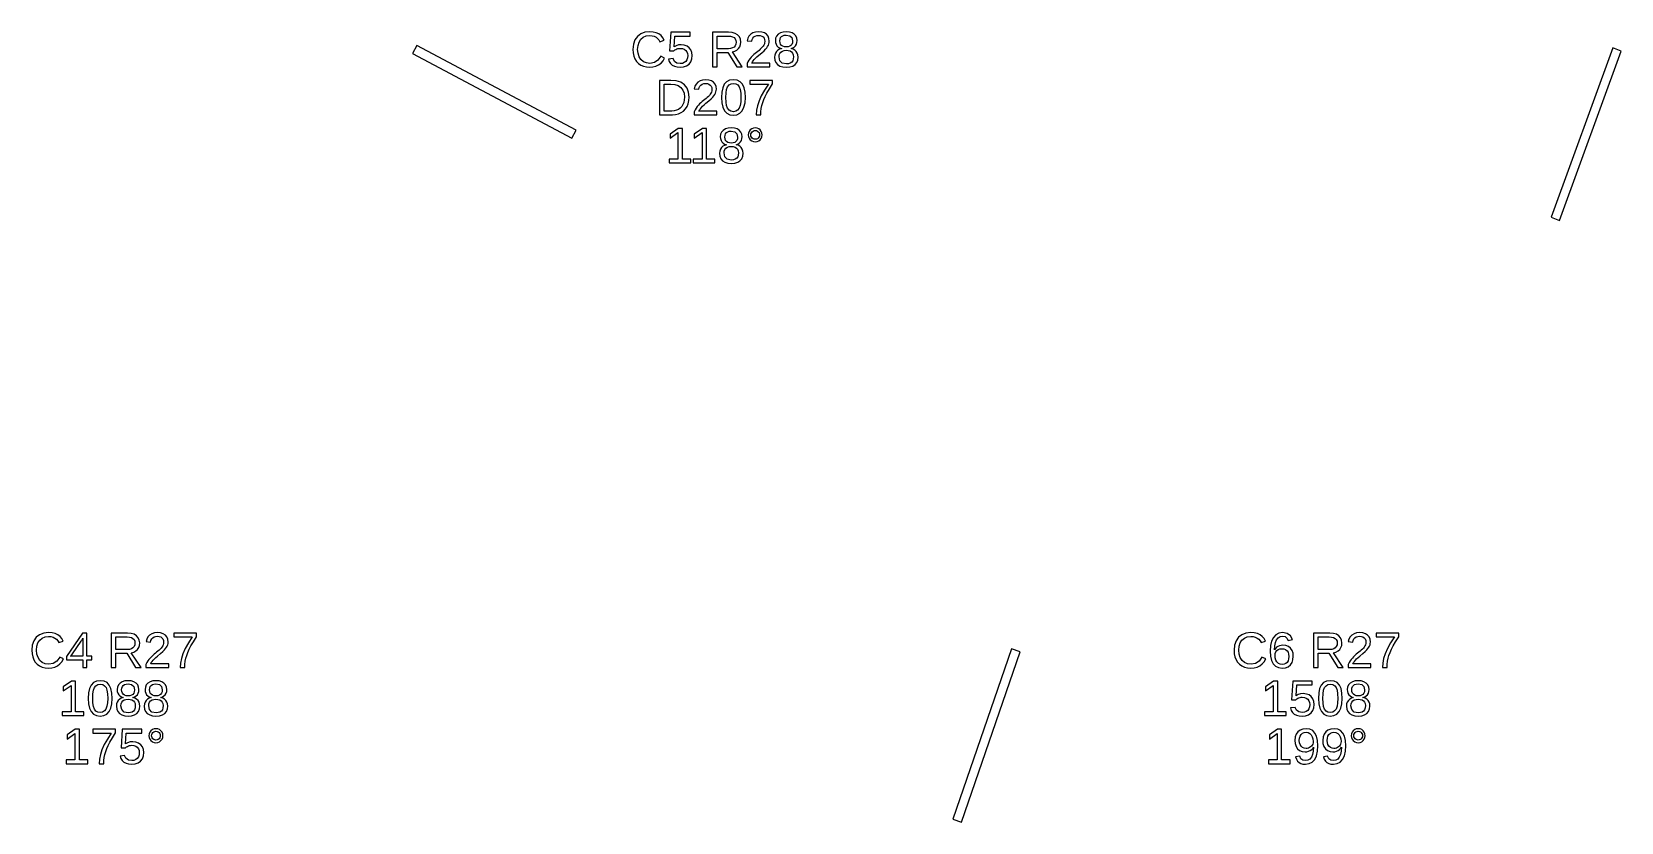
# Model space of a CAD drawing. Extents: x 194 to 2890, y 45 to 1503.
# Drawn here: x 560.3 to 824.7, y 1146.4 to 1278 of the extents above; entities that cross this region are included whole.
import ezdxf

# ---------------------------------------------------------------- set-up
doc = ezdxf.new("R2010")
doc.units = 0
doc.layers.get('0').update_dxf_attribs({"linetype": 'CONTINUOUS'})

msp = doc.modelspace()

# ---------------------------------------------------------------- linework, layer by layer
for points in [[(663.632, 1272.09), (664.128, 1272.22), (664.578, 1272.44), (664.973, 1272.73), (665.305, 1273.11), (665.573, 1273.56), (664.938, 1273.88), (664.467, 1273.22), (663.864, 1272.82), (663.127, 1272.69), (662.544, 1272.76), (662.047, 1272.97), (661.636, 1273.33), (661.33, 1273.8), (661.146, 1274.37), (661.085, 1275.02), (661.144, 1275.68), (661.32, 1276.24), (661.614, 1276.7), (662.013, 1277.04), (662.507, 1277.25), (663.095, 1277.32), (663.481, 1277.29), (663.83, 1277.2), (664.143, 1277.05), (664.41, 1276.85), (664.624, 1276.59), (664.783, 1276.29), (665.52, 1276.53), (665.291, 1276.96), (664.99, 1277.31), (664.617, 1277.59), (664.174, 1277.79), (663.664, 1277.91), (663.087, 1277.95), (662.277, 1277.86), (661.593, 1277.6), (661.036, 1277.17), (660.625, 1276.59), (660.378, 1275.87), (660.296, 1275.02), (660.332, 1274.44), (660.443, 1273.91), (660.627, 1273.44), (660.882, 1273.03), (661.203, 1272.68), (661.591, 1272.41), (662.039, 1272.21), (662.539, 1272.09), (663.091, 1272.05)], [(668.732, 1272.11), (669.23, 1272.28), (669.636, 1272.57), (669.935, 1272.96), (670.115, 1273.44), (670.175, 1274), (670.119, 1274.5), (669.952, 1274.93), (669.672, 1275.29), (669.299, 1275.57), (668.85, 1275.73), (668.324, 1275.79), (667.877, 1275.75), (667.483, 1275.63), (667.14, 1275.42), (667.249, 1277.24), (669.841, 1277.24), (669.841, 1277.86), (666.582, 1277.86), (666.391, 1274.78), (667.107, 1274.78), (667.278, 1274.92), (667.449, 1275.02), (667.62, 1275.1), (667.795, 1275.15), (667.98, 1275.18), (668.173, 1275.19), (668.527, 1275.15), (668.829, 1275.04), (669.078, 1274.86), (669.265, 1274.61), (669.377, 1274.32), (669.414, 1273.98), (669.377, 1273.6), (669.266, 1273.27), (669.08, 1273), (668.829, 1272.81), (668.522, 1272.69), (668.157, 1272.65), (667.598, 1272.74), (667.2, 1273.03), (666.965, 1273.5), (666.224, 1273.41), (666.351, 1273.01), (666.559, 1272.67), (666.847, 1272.4), (667.209, 1272.21), (667.64, 1272.09), (668.14, 1272.05)], [(674.301, 1274.51), (676.087, 1274.51), (677.576, 1272.13), (678.472, 1272.13), (676.844, 1274.6), (677.249, 1274.71), (677.592, 1274.9), (677.871, 1275.15), (678.078, 1275.46), (678.202, 1275.82), (678.244, 1276.22), (678.185, 1276.7), (678.009, 1277.1), (677.717, 1277.43), (677.316, 1277.67), (676.818, 1277.82), (676.221, 1277.86), (673.524, 1277.86), (673.524, 1272.13), (674.301, 1272.13)], [(674.301, 1275.13), (674.301, 1277.24), (676.144, 1277.24), (676.537, 1277.21), (676.863, 1277.13), (677.123, 1276.98), (677.311, 1276.78), (677.425, 1276.52), (677.462, 1276.22), (677.425, 1275.9), (677.313, 1275.63), (677.127, 1275.41), (676.872, 1275.25), (676.555, 1275.16), (676.177, 1275.13)], [(683.074, 1272.75), (680.083, 1272.75), (680.182, 1272.95), (680.315, 1273.14), (680.482, 1273.35), (680.688, 1273.56), (680.936, 1273.79), (681.226, 1274.04), (681.732, 1274.46), (682.116, 1274.8), (682.378, 1275.06), (682.562, 1275.28), (682.713, 1275.5), (682.832, 1275.72), (682.916, 1275.94), (682.967, 1276.16), (682.984, 1276.38), (682.932, 1276.84), (682.777, 1277.23), (682.518, 1277.54), (682.163, 1277.77), (681.719, 1277.9), (681.186, 1277.95), (680.691, 1277.9), (680.261, 1277.77), (679.894, 1277.54), (679.606, 1277.24), (679.411, 1276.88), (679.31, 1276.45), (680.059, 1276.38), (680.122, 1276.66), (680.24, 1276.9), (680.415, 1277.09), (680.635, 1277.23), (680.892, 1277.32), (681.186, 1277.35), (681.49, 1277.32), (681.746, 1277.23), (681.955, 1277.09), (682.108, 1276.89), (682.201, 1276.65), (682.231, 1276.35), (682.214, 1276.13), (682.16, 1275.92), (682.071, 1275.73), (681.952, 1275.55), (681.812, 1275.37), (681.65, 1275.2), (681.469, 1275.03), (681.274, 1274.86), (681.066, 1274.69), (680.849, 1274.52), (680.632, 1274.34), (680.413, 1274.15), (680.196, 1273.94), (679.987, 1273.72), (679.784, 1273.49), (679.595, 1273.23), (679.426, 1272.95), (679.278, 1272.65), (679.278, 1272.13), (683.074, 1272.13)], [(686.393, 1272.1), (686.875, 1272.25), (687.261, 1272.49), (687.541, 1272.83), (687.709, 1273.24), (687.765, 1273.73), (687.731, 1274.09), (687.63, 1274.4), (687.46, 1274.67), (687.229, 1274.89), (686.945, 1275.05), (686.606, 1275.14), (686.606, 1275.15), (686.898, 1275.25), (687.146, 1275.4), (687.35, 1275.61), (687.502, 1275.87), (687.592, 1276.16), (687.623, 1276.47), (687.568, 1276.89), (687.405, 1277.25), (687.132, 1277.55), (686.766, 1277.77), (686.321, 1277.91), (685.796, 1277.95), (685.283, 1277.9), (684.844, 1277.77), (684.48, 1277.54), (684.207, 1277.24), (684.044, 1276.89), (683.989, 1276.48), (684.019, 1276.17), (684.11, 1275.88), (684.26, 1275.62), (684.462, 1275.41), (684.708, 1275.25), (684.998, 1275.15), (684.998, 1275.13), (684.685, 1275.04), (684.411, 1274.89), (684.177, 1274.67), (683.998, 1274.39), (683.891, 1274.08), (683.855, 1273.72), (683.913, 1273.23), (684.086, 1272.82), (684.374, 1272.49), (684.764, 1272.24), (685.244, 1272.1), (685.812, 1272.05)], [(685.491, 1275.45), (685.228, 1275.54), (685.017, 1275.68), (684.862, 1275.88), (684.769, 1276.13), (684.738, 1276.43), (684.768, 1276.73), (684.858, 1276.97), (685.009, 1277.16), (685.216, 1277.3), (685.479, 1277.38), (685.796, 1277.4), (686.388, 1277.3), (686.743, 1276.97), (686.862, 1276.43), (686.832, 1276.11), (686.742, 1275.85), (686.591, 1275.66), (686.384, 1275.53), (686.121, 1275.45), (685.804, 1275.42)], [(650.841, 1261.58), (624.352, 1275.66), (623.648, 1274.34), (650.136, 1260.25)], [(685.149, 1272.73), (684.746, 1273.13), (684.612, 1273.78), (684.647, 1274.1), (684.751, 1274.36), (684.925, 1274.58), (685.161, 1274.74), (685.451, 1274.84), (685.796, 1274.87), (686.15, 1274.84), (686.447, 1274.75), (686.687, 1274.6), (686.863, 1274.39), (686.969, 1274.13), (687.004, 1273.8), (686.972, 1273.42), (686.874, 1273.12), (686.711, 1272.89), (686.482, 1272.73), (686.185, 1272.63), (685.82, 1272.6)], [(824.705, 1274.74), (823.295, 1275.26), (813.035, 1247.07), (814.444, 1246.55)], [(667.399, 1264.17), (667.887, 1264.29), (668.332, 1264.49), (668.723, 1264.76), (669.05, 1265.1), (669.312, 1265.5), (669.504, 1265.97), (669.62, 1266.49), (669.658, 1267.06), (669.57, 1267.89), (669.306, 1268.58), (668.867, 1269.13), (668.265, 1269.54), (667.516, 1269.78), (666.619, 1269.86), (664.723, 1269.86), (664.723, 1264.13), (666.867, 1264.13)], [(665.5, 1264.75), (665.5, 1269.24), (666.602, 1269.24), (667.282, 1269.18), (667.846, 1268.99), (668.293, 1268.68), (668.617, 1268.25), (668.812, 1267.71), (668.877, 1267.06), (668.848, 1266.61), (668.763, 1266.2), (668.621, 1265.83), (668.425, 1265.51), (668.18, 1265.24), (667.886, 1265.03), (667.55, 1264.88), (667.181, 1264.78), (666.777, 1264.75)], [(674.272, 1264.75), (671.282, 1264.75), (671.38, 1264.95), (671.513, 1265.14), (671.681, 1265.35), (671.886, 1265.56), (672.134, 1265.79), (672.425, 1266.04), (672.931, 1266.46), (673.315, 1266.8), (673.577, 1267.06), (673.761, 1267.28), (673.912, 1267.5), (674.03, 1267.72), (674.115, 1267.94), (674.166, 1268.16), (674.183, 1268.38), (674.131, 1268.84), (673.976, 1269.23), (673.717, 1269.54), (673.362, 1269.77), (672.918, 1269.9), (672.385, 1269.95), (671.89, 1269.9), (671.46, 1269.77), (671.093, 1269.54), (670.804, 1269.24), (670.61, 1268.88), (670.509, 1268.45), (671.257, 1268.38), (671.321, 1268.66), (671.439, 1268.9), (671.613, 1269.09), (671.834, 1269.23), (672.091, 1269.32), (672.385, 1269.35), (672.689, 1269.32), (672.945, 1269.23), (673.153, 1269.09), (673.307, 1268.89), (673.399, 1268.65), (673.43, 1268.35), (673.412, 1268.13), (673.359, 1267.92), (673.269, 1267.73), (673.151, 1267.55), (673.011, 1267.37), (672.848, 1267.2), (672.668, 1267.03), (672.473, 1266.86), (672.264, 1266.69), (672.048, 1266.52), (671.83, 1266.34), (671.611, 1266.15), (671.395, 1265.94), (671.186, 1265.72), (670.983, 1265.49), (670.794, 1265.23), (670.625, 1264.95), (670.476, 1264.65), (670.476, 1264.13), (674.272, 1264.13)], [(677.604, 1264.13), (678.103, 1264.39), (678.494, 1264.81), (678.775, 1265.39), (678.944, 1266.12), (679.001, 1267), (678.947, 1267.89), (678.786, 1268.63), (678.518, 1269.21), (678.138, 1269.62), (677.64, 1269.87), (677.023, 1269.95), (676.391, 1269.87), (675.883, 1269.62), (675.499, 1269.21), (675.232, 1268.64), (675.071, 1267.9), (675.017, 1267), (675.072, 1266.11), (675.238, 1265.38), (675.514, 1264.8), (675.899, 1264.38), (676.394, 1264.13), (676.999, 1264.05)], [(676.612, 1264.71), (676.295, 1264.9), (676.057, 1265.21), (675.891, 1265.66), (675.791, 1266.26), (675.758, 1267), (675.791, 1267.76), (675.889, 1268.36), (676.053, 1268.81), (676.292, 1269.11), (676.615, 1269.29), (677.023, 1269.36), (677.421, 1269.29), (677.737, 1269.11), (677.969, 1268.8), (678.128, 1268.35), (678.224, 1267.75), (678.256, 1267), (678.223, 1266.27), (678.122, 1265.68), (677.955, 1265.23), (677.716, 1264.91), (677.4, 1264.71), (677.007, 1264.65)], [(681.596, 1264.65), (681.657, 1265.17), (681.757, 1265.67), (681.898, 1266.16), (682.079, 1266.66), (682.301, 1267.17), (682.599, 1267.74), (683.013, 1268.44), (683.542, 1269.27), (683.542, 1269.86), (679.754, 1269.86), (679.754, 1269.24), (682.834, 1269.24), (682.176, 1268.23), (681.657, 1267.3), (681.277, 1266.44), (681.018, 1265.65), (680.863, 1264.88), (680.811, 1264.13), (681.576, 1264.13)], [(669.919, 1256.75), (668.523, 1256.75), (668.523, 1261.86), (667.848, 1261.86), (666.493, 1260.93), (666.493, 1260.24), (667.786, 1261.16), (667.786, 1256.75), (666.326, 1256.75), (666.326, 1256.13), (669.919, 1256.13)], [(673.935, 1256.75), (672.539, 1256.75), (672.539, 1261.86), (671.864, 1261.86), (670.509, 1260.93), (670.509, 1260.24), (671.803, 1261.16), (671.803, 1256.75), (670.342, 1256.75), (670.342, 1256.13), (673.935, 1256.13)], [(677.241, 1256.1), (677.724, 1256.25), (678.109, 1256.49), (678.39, 1256.83), (678.558, 1257.24), (678.614, 1257.73), (678.58, 1258.09), (678.478, 1258.4), (678.309, 1258.67), (678.078, 1258.89), (677.793, 1259.05), (677.454, 1259.14), (677.454, 1259.15), (677.747, 1259.25), (677.995, 1259.4), (678.199, 1259.61), (678.35, 1259.87), (678.441, 1260.16), (678.472, 1260.47), (678.417, 1260.89), (678.254, 1261.25), (677.981, 1261.55), (677.615, 1261.77), (677.169, 1261.91), (676.645, 1261.95), (676.131, 1261.9), (675.693, 1261.77), (675.328, 1261.54), (675.056, 1261.24), (674.893, 1260.89), (674.838, 1260.48), (674.868, 1260.17), (674.958, 1259.88), (675.109, 1259.62), (675.311, 1259.41), (675.557, 1259.25), (675.847, 1259.15), (675.847, 1259.13), (675.533, 1259.04), (675.26, 1258.89), (675.025, 1258.67), (674.847, 1258.39), (674.74, 1258.08), (674.704, 1257.72), (674.762, 1257.23), (674.934, 1256.82), (675.223, 1256.49), (675.613, 1256.24), (676.092, 1256.1), (676.661, 1256.05)], [(676.339, 1259.45), (676.077, 1259.54), (675.866, 1259.68), (675.711, 1259.88), (675.618, 1260.13), (675.587, 1260.43), (675.617, 1260.73), (675.707, 1260.97), (675.857, 1261.16), (676.065, 1261.3), (676.328, 1261.38), (676.645, 1261.4), (677.237, 1261.3), (677.592, 1260.97), (677.711, 1260.43), (677.681, 1260.11), (677.59, 1259.85), (677.44, 1259.66), (677.232, 1259.53), (676.97, 1259.45), (676.653, 1259.42)], [(680.945, 1259.67), (681.22, 1259.78), (681.464, 1259.97), (681.655, 1260.21), (681.77, 1260.48), (681.808, 1260.79), (681.77, 1261.1), (681.657, 1261.37), (681.468, 1261.61), (681.225, 1261.8), (680.949, 1261.91), (680.64, 1261.95), (680.331, 1261.91), (680.055, 1261.8), (679.812, 1261.61), (679.624, 1261.37), (679.51, 1261.09), (679.473, 1260.79), (679.511, 1260.49), (679.626, 1260.22), (679.817, 1259.97), (680.061, 1259.78), (680.336, 1259.67), (680.64, 1259.63)], [(680.452, 1260.08), (680.282, 1260.15), (680.13, 1260.27), (680.011, 1260.43), (679.94, 1260.6), (679.916, 1260.79), (679.94, 1260.98), (680.009, 1261.15), (680.126, 1261.31), (680.276, 1261.43), (680.448, 1261.5), (680.64, 1261.52), (680.833, 1261.5), (681.005, 1261.43), (681.155, 1261.31), (681.272, 1261.16), (681.341, 1260.99), (681.365, 1260.79), (681.341, 1260.6), (681.271, 1260.42), (681.153, 1260.27), (681.002, 1260.15), (680.831, 1260.08), (680.64, 1260.06)], [(675.998, 1256.73), (675.595, 1257.13), (675.461, 1257.78), (675.495, 1258.1), (675.6, 1258.36), (675.774, 1258.58), (676.01, 1258.74), (676.3, 1258.84), (676.645, 1258.87), (676.999, 1258.84), (677.296, 1258.75), (677.536, 1258.6), (677.712, 1258.39), (677.818, 1258.13), (677.853, 1257.8), (677.821, 1257.42), (677.723, 1257.12), (677.56, 1256.89), (677.331, 1256.73), (677.034, 1256.63), (676.669, 1256.6)], [(563.632, 1172.09), (564.128, 1172.22), (564.578, 1172.44), (564.973, 1172.73), (565.305, 1173.11), (565.573, 1173.56), (564.938, 1173.88), (564.467, 1173.22), (563.864, 1172.82), (563.127, 1172.69), (562.544, 1172.76), (562.047, 1172.97), (561.636, 1173.33), (561.33, 1173.8), (561.146, 1174.37), (561.085, 1175.02), (561.144, 1175.68), (561.32, 1176.24), (561.614, 1176.7), (562.013, 1177.04), (562.507, 1177.25), (563.095, 1177.32), (563.481, 1177.29), (563.83, 1177.2), (564.143, 1177.05), (564.41, 1176.85), (564.624, 1176.59), (564.783, 1176.29), (565.52, 1176.53), (565.291, 1176.96), (564.99, 1177.31), (564.617, 1177.59), (564.174, 1177.79), (563.664, 1177.91), (563.087, 1177.95), (562.277, 1177.86), (561.593, 1177.6), (561.036, 1177.17), (560.625, 1176.59), (560.378, 1175.87), (560.296, 1175.02), (560.332, 1174.44), (560.443, 1173.91), (560.627, 1173.44), (560.882, 1173.03), (561.203, 1172.68), (561.591, 1172.41), (562.039, 1172.21), (562.539, 1172.09), (563.091, 1172.05)], [(569.475, 1173.43), (570.281, 1173.43), (570.281, 1174.01), (569.475, 1174.01), (569.475, 1177.86), (568.706, 1177.86), (566.082, 1174), (566.082, 1173.43), (568.783, 1173.43), (568.783, 1172.13), (569.475, 1172.13)], [(566.757, 1174.01), (566.822, 1174.09), (567.042, 1174.39), (568.511, 1176.55), (568.552, 1176.62), (568.605, 1176.71), (568.669, 1176.82), (568.729, 1176.93), (568.767, 1177), (568.783, 1177.04), (568.783, 1174.01)], [(574.301, 1174.51), (576.087, 1174.51), (577.576, 1172.13), (578.472, 1172.13), (576.844, 1174.6), (577.249, 1174.71), (577.592, 1174.9), (577.871, 1175.15), (578.078, 1175.46), (578.202, 1175.82), (578.244, 1176.22), (578.185, 1176.7), (578.009, 1177.1), (577.717, 1177.43), (577.316, 1177.67), (576.818, 1177.82), (576.221, 1177.86), (573.524, 1177.86), (573.524, 1172.13), (574.301, 1172.13)], [(574.301, 1175.13), (574.301, 1177.24), (576.144, 1177.24), (576.537, 1177.21), (576.863, 1177.13), (577.123, 1176.98), (577.311, 1176.78), (577.425, 1176.52), (577.462, 1176.22), (577.425, 1175.9), (577.313, 1175.63), (577.127, 1175.41), (576.872, 1175.25), (576.555, 1175.16), (576.177, 1175.13)], [(583.074, 1172.75), (580.083, 1172.75), (580.182, 1172.95), (580.315, 1173.14), (580.482, 1173.35), (580.688, 1173.56), (580.936, 1173.79), (581.226, 1174.04), (581.732, 1174.46), (582.116, 1174.8), (582.378, 1175.06), (582.562, 1175.28), (582.713, 1175.5), (582.832, 1175.72), (582.916, 1175.94), (582.967, 1176.16), (582.984, 1176.38), (582.932, 1176.84), (582.777, 1177.23), (582.518, 1177.54), (582.163, 1177.77), (581.719, 1177.9), (581.186, 1177.95), (580.691, 1177.9), (580.261, 1177.77), (579.894, 1177.54), (579.606, 1177.24), (579.411, 1176.88), (579.31, 1176.45), (580.059, 1176.38), (580.122, 1176.66), (580.24, 1176.9), (580.415, 1177.09), (580.635, 1177.23), (580.892, 1177.32), (581.186, 1177.35), (581.49, 1177.32), (581.746, 1177.23), (581.955, 1177.09), (582.108, 1176.89), (582.201, 1176.65), (582.231, 1176.35), (582.214, 1176.13), (582.16, 1175.92), (582.071, 1175.73), (581.952, 1175.55), (581.812, 1175.37), (581.65, 1175.2), (581.469, 1175.03), (581.274, 1174.86), (581.066, 1174.69), (580.849, 1174.52), (580.632, 1174.34), (580.413, 1174.15), (580.196, 1173.94), (579.987, 1173.72), (579.784, 1173.49), (579.595, 1173.23), (579.426, 1172.95), (579.278, 1172.65), (579.278, 1172.13), (583.074, 1172.13)], [(585.763, 1172.65), (585.823, 1173.17), (585.924, 1173.67), (586.065, 1174.16), (586.246, 1174.66), (586.467, 1175.17), (586.766, 1175.74), (587.18, 1176.44), (587.708, 1177.27), (587.708, 1177.86), (583.92, 1177.86), (583.92, 1177.24), (587, 1177.24), (586.343, 1176.23), (585.824, 1175.3), (585.444, 1174.44), (585.185, 1173.65), (585.03, 1172.88), (584.978, 1172.13), (585.743, 1172.13)], [(763.632, 1172.09), (764.128, 1172.22), (764.578, 1172.44), (764.973, 1172.73), (765.305, 1173.11), (765.573, 1173.56), (764.938, 1173.88), (764.467, 1173.22), (763.864, 1172.82), (763.127, 1172.69), (762.544, 1172.76), (762.047, 1172.97), (761.636, 1173.33), (761.33, 1173.8), (761.146, 1174.37), (761.085, 1175.02), (761.144, 1175.68), (761.32, 1176.24), (761.614, 1176.7), (762.013, 1177.04), (762.507, 1177.25), (763.095, 1177.32), (763.481, 1177.29), (763.83, 1177.2), (764.143, 1177.05), (764.41, 1176.85), (764.624, 1176.59), (764.783, 1176.29), (765.52, 1176.53), (765.291, 1176.96), (764.99, 1177.31), (764.617, 1177.59), (764.174, 1177.79), (763.664, 1177.91), (763.087, 1177.95), (762.277, 1177.86), (761.593, 1177.6), (761.036, 1177.17), (760.625, 1176.59), (760.378, 1175.87), (760.296, 1175.02), (760.332, 1174.44), (760.443, 1173.91), (760.627, 1173.44), (760.882, 1173.03), (761.203, 1172.68), (761.591, 1172.41), (762.039, 1172.21), (762.539, 1172.09), (763.091, 1172.05)], [(768.844, 1172.11), (769.296, 1172.28), (769.666, 1172.57), (769.94, 1172.97), (770.104, 1173.44), (770.159, 1174.01), (770.107, 1174.53), (769.952, 1174.97), (769.693, 1175.34), (769.346, 1175.62), (768.926, 1175.78), (768.433, 1175.84), (768.133, 1175.82), (767.857, 1175.75), (767.603, 1175.64), (767.38, 1175.5), (767.193, 1175.31), (767.042, 1175.08), (767.08, 1175.76), (767.195, 1176.32), (767.386, 1176.77), (767.646, 1177.1), (767.97, 1177.29), (768.356, 1177.36), (768.785, 1177.28), (769.099, 1177.04), (769.3, 1176.66), (770, 1176.78), (769.668, 1177.43), (769.123, 1177.82), (768.364, 1177.95), (767.758, 1177.86), (767.252, 1177.6), (766.847, 1177.15), (766.551, 1176.54), (766.373, 1175.78), (766.314, 1174.87), (766.371, 1174.02), (766.542, 1173.32), (766.826, 1172.77), (767.219, 1172.37), (767.712, 1172.13), (768.307, 1172.05)], [(774.301, 1174.51), (776.087, 1174.51), (777.576, 1172.13), (778.472, 1172.13), (776.844, 1174.6), (777.249, 1174.71), (777.592, 1174.9), (777.871, 1175.15), (778.078, 1175.46), (778.202, 1175.82), (778.244, 1176.22), (778.185, 1176.7), (778.009, 1177.1), (777.717, 1177.43), (777.316, 1177.67), (776.818, 1177.82), (776.221, 1177.86), (773.524, 1177.86), (773.524, 1172.13), (774.301, 1172.13)], [(774.301, 1175.13), (774.301, 1177.24), (776.144, 1177.24), (776.537, 1177.21), (776.863, 1177.13), (777.123, 1176.98), (777.311, 1176.78), (777.425, 1176.52), (777.462, 1176.22), (777.425, 1175.9), (777.313, 1175.63), (777.127, 1175.41), (776.872, 1175.25), (776.555, 1175.16), (776.177, 1175.13)], [(783.074, 1172.75), (780.083, 1172.75), (780.182, 1172.95), (780.315, 1173.14), (780.482, 1173.35), (780.688, 1173.56), (780.936, 1173.79), (781.226, 1174.04), (781.732, 1174.46), (782.116, 1174.8), (782.378, 1175.06), (782.562, 1175.28), (782.713, 1175.5), (782.832, 1175.72), (782.916, 1175.94), (782.967, 1176.16), (782.984, 1176.38), (782.932, 1176.84), (782.777, 1177.23), (782.518, 1177.54), (782.163, 1177.77), (781.719, 1177.9), (781.186, 1177.95), (780.691, 1177.9), (780.261, 1177.77), (779.894, 1177.54), (779.606, 1177.24), (779.411, 1176.88), (779.31, 1176.45), (780.059, 1176.38), (780.122, 1176.66), (780.24, 1176.9), (780.415, 1177.09), (780.635, 1177.23), (780.892, 1177.32), (781.186, 1177.35), (781.49, 1177.32), (781.746, 1177.23), (781.955, 1177.09), (782.108, 1176.89), (782.201, 1176.65), (782.231, 1176.35), (782.214, 1176.13), (782.16, 1175.92), (782.071, 1175.73), (781.952, 1175.55), (781.812, 1175.37), (781.65, 1175.2), (781.469, 1175.03), (781.274, 1174.86), (781.066, 1174.69), (780.849, 1174.52), (780.632, 1174.34), (780.413, 1174.15), (780.196, 1173.94), (779.987, 1173.72), (779.784, 1173.49), (779.595, 1173.23), (779.426, 1172.95), (779.278, 1172.65), (779.278, 1172.13), (783.074, 1172.13)], [(785.763, 1172.65), (785.823, 1173.17), (785.924, 1173.67), (786.065, 1174.16), (786.246, 1174.66), (786.467, 1175.17), (786.766, 1175.74), (787.18, 1176.44), (787.708, 1177.27), (787.708, 1177.86), (783.92, 1177.86), (783.92, 1177.24), (787, 1177.24), (786.343, 1176.23), (785.824, 1175.3), (785.444, 1174.44), (785.185, 1173.65), (785.03, 1172.88), (784.978, 1172.13), (785.743, 1172.13)], [(724.709, 1174.76), (723.291, 1175.24), (713.524, 1146.88), (714.942, 1146.39)], [(767.962, 1172.69), (767.682, 1172.83), (767.443, 1173.06), (767.261, 1173.37), (767.152, 1173.73), (767.115, 1174.15), (767.15, 1174.47), (767.255, 1174.75), (767.431, 1174.97), (767.663, 1175.14), (767.939, 1175.24), (768.259, 1175.27), (768.595, 1175.24), (768.879, 1175.12), (769.109, 1174.93), (769.278, 1174.68), (769.38, 1174.36), (769.414, 1173.97), (769.381, 1173.59), (769.28, 1173.26), (769.113, 1173), (768.887, 1172.8), (768.61, 1172.68), (768.283, 1172.64)], [(568.958, 1164.75), (567.563, 1164.75), (567.563, 1169.86), (566.887, 1169.86), (565.532, 1168.93), (565.532, 1168.24), (566.826, 1169.16), (566.826, 1164.75), (565.366, 1164.75), (565.366, 1164.13), (568.958, 1164.13)], [(572.278, 1164.13), (572.776, 1164.39), (573.168, 1164.81), (573.449, 1165.39), (573.618, 1166.12), (573.674, 1167), (573.621, 1167.89), (573.46, 1168.63), (573.192, 1169.21), (572.812, 1169.62), (572.313, 1169.87), (571.697, 1169.95), (571.065, 1169.87), (570.557, 1169.62), (570.173, 1169.21), (569.905, 1168.64), (569.744, 1167.9), (569.691, 1167), (569.746, 1166.11), (569.912, 1165.38), (570.187, 1164.8), (570.573, 1164.38), (571.068, 1164.13), (571.672, 1164.05)], [(571.286, 1164.71), (570.969, 1164.9), (570.73, 1165.21), (570.564, 1165.66), (570.465, 1166.26), (570.431, 1167), (570.464, 1167.76), (570.563, 1168.36), (570.726, 1168.81), (570.965, 1169.11), (571.289, 1169.29), (571.697, 1169.36), (572.095, 1169.29), (572.41, 1169.11), (572.643, 1168.8), (572.802, 1168.35), (572.898, 1167.75), (572.93, 1167), (572.896, 1166.27), (572.796, 1165.68), (572.629, 1165.23), (572.389, 1164.91), (572.073, 1164.71), (571.681, 1164.65)], [(576.9, 1164.1), (577.382, 1164.25), (577.768, 1164.49), (578.048, 1164.83), (578.216, 1165.24), (578.272, 1165.73), (578.238, 1166.09), (578.137, 1166.4), (577.967, 1166.67), (577.736, 1166.89), (577.452, 1167.05), (577.113, 1167.14), (577.113, 1167.15), (577.405, 1167.25), (577.653, 1167.4), (577.857, 1167.61), (578.009, 1167.87), (578.1, 1168.16), (578.13, 1168.47), (578.075, 1168.89), (577.912, 1169.25), (577.639, 1169.55), (577.273, 1169.77), (576.828, 1169.91), (576.303, 1169.95), (575.79, 1169.9), (575.351, 1169.77), (574.987, 1169.54), (574.714, 1169.24), (574.551, 1168.89), (574.496, 1168.48), (574.526, 1168.17), (574.617, 1167.88), (574.767, 1167.62), (574.969, 1167.41), (575.215, 1167.25), (575.505, 1167.15), (575.505, 1167.13), (575.192, 1167.04), (574.918, 1166.89), (574.684, 1166.67), (574.505, 1166.39), (574.398, 1166.08), (574.362, 1165.72), (574.42, 1165.23), (574.593, 1164.82), (574.881, 1164.49), (575.271, 1164.24), (575.751, 1164.1), (576.319, 1164.05)], [(575.998, 1167.45), (575.735, 1167.54), (575.524, 1167.68), (575.369, 1167.88), (575.276, 1168.13), (575.245, 1168.43), (575.275, 1168.73), (575.365, 1168.97), (575.516, 1169.16), (575.723, 1169.3), (575.986, 1169.38), (576.303, 1169.4), (576.895, 1169.3), (577.25, 1168.97), (577.369, 1168.43), (577.339, 1168.11), (577.249, 1167.85), (577.098, 1167.66), (576.891, 1167.53), (576.628, 1167.45), (576.311, 1167.42)], [(581.534, 1164.1), (582.017, 1164.25), (582.402, 1164.49), (582.683, 1164.83), (582.851, 1165.24), (582.907, 1165.73), (582.873, 1166.09), (582.771, 1166.4), (582.602, 1166.67), (582.371, 1166.89), (582.086, 1167.05), (581.747, 1167.14), (581.747, 1167.15), (582.04, 1167.25), (582.288, 1167.4), (582.492, 1167.61), (582.643, 1167.87), (582.734, 1168.16), (582.764, 1168.47), (582.71, 1168.89), (582.546, 1169.25), (582.274, 1169.55), (581.908, 1169.77), (581.462, 1169.91), (580.938, 1169.95), (580.424, 1169.9), (579.985, 1169.77), (579.621, 1169.54), (579.349, 1169.24), (579.185, 1168.89), (579.131, 1168.48), (579.161, 1168.17), (579.251, 1167.88), (579.401, 1167.62), (579.604, 1167.41), (579.85, 1167.25), (580.14, 1167.15), (580.14, 1167.13), (579.826, 1167.04), (579.552, 1166.89), (579.318, 1166.67), (579.14, 1166.39), (579.032, 1166.08), (578.997, 1165.72), (579.054, 1165.23), (579.227, 1164.82), (579.515, 1164.49), (579.906, 1164.24), (580.385, 1164.1), (580.954, 1164.05)], [(580.632, 1167.45), (580.37, 1167.54), (580.158, 1167.68), (580.004, 1167.88), (579.911, 1168.13), (579.88, 1168.43), (579.91, 1168.73), (580, 1168.97), (580.15, 1169.16), (580.358, 1169.3), (580.62, 1169.38), (580.938, 1169.4), (581.53, 1169.3), (581.885, 1168.97), (582.004, 1168.43), (581.973, 1168.11), (581.883, 1167.85), (581.733, 1167.66), (581.525, 1167.53), (581.263, 1167.45), (580.946, 1167.42)], [(768.958, 1164.75), (767.563, 1164.75), (767.563, 1169.86), (766.887, 1169.86), (765.532, 1168.93), (765.532, 1168.24), (766.826, 1169.16), (766.826, 1164.75), (765.366, 1164.75), (765.366, 1164.13), (768.958, 1164.13)], [(772.207, 1164.11), (772.705, 1164.28), (773.111, 1164.57), (773.41, 1164.96), (773.59, 1165.44), (773.65, 1166), (773.594, 1166.5), (773.427, 1166.93), (773.147, 1167.29), (772.774, 1167.57), (772.325, 1167.73), (771.799, 1167.79), (771.352, 1167.75), (770.958, 1167.63), (770.615, 1167.42), (770.724, 1169.24), (773.316, 1169.24), (773.316, 1169.86), (770.057, 1169.86), (769.866, 1166.78), (770.582, 1166.78), (770.753, 1166.92), (770.924, 1167.02), (771.095, 1167.1), (771.27, 1167.15), (771.455, 1167.18), (771.648, 1167.19), (772.002, 1167.15), (772.304, 1167.04), (772.553, 1166.86), (772.74, 1166.61), (772.852, 1166.32), (772.889, 1165.98), (772.852, 1165.6), (772.741, 1165.27), (772.555, 1165), (772.304, 1164.81), (771.997, 1164.69), (771.632, 1164.65), (771.073, 1164.74), (770.675, 1165.03), (770.44, 1165.5), (769.699, 1165.41), (769.826, 1165.01), (770.034, 1164.67), (770.322, 1164.4), (770.684, 1164.21), (771.115, 1164.09), (771.615, 1164.05)], [(776.913, 1164.13), (777.411, 1164.39), (777.802, 1164.81), (778.084, 1165.39), (778.252, 1166.12), (778.309, 1167), (778.255, 1167.89), (778.094, 1168.63), (777.827, 1169.21), (777.446, 1169.62), (776.948, 1169.87), (776.331, 1169.95), (775.699, 1169.87), (775.191, 1169.62), (774.808, 1169.21), (774.54, 1168.64), (774.379, 1167.9), (774.326, 1167), (774.381, 1166.11), (774.546, 1165.38), (774.822, 1164.8), (775.208, 1164.38), (775.703, 1164.13), (776.307, 1164.05)], [(775.92, 1164.71), (775.604, 1164.9), (775.365, 1165.21), (775.199, 1165.66), (775.099, 1166.26), (775.066, 1167), (775.099, 1167.76), (775.197, 1168.36), (775.361, 1168.81), (775.6, 1169.11), (775.923, 1169.29), (776.331, 1169.36), (776.729, 1169.29), (777.045, 1169.11), (777.277, 1168.8), (777.437, 1168.35), (777.532, 1167.75), (777.564, 1167), (777.531, 1166.27), (777.43, 1165.68), (777.263, 1165.23), (777.024, 1164.91), (776.708, 1164.71), (776.315, 1164.65)], [(781.534, 1164.1), (782.017, 1164.25), (782.402, 1164.49), (782.683, 1164.83), (782.851, 1165.24), (782.907, 1165.73), (782.873, 1166.09), (782.771, 1166.4), (782.602, 1166.67), (782.371, 1166.89), (782.086, 1167.05), (781.747, 1167.14), (781.747, 1167.15), (782.04, 1167.25), (782.288, 1167.4), (782.492, 1167.61), (782.643, 1167.87), (782.734, 1168.16), (782.764, 1168.47), (782.71, 1168.89), (782.546, 1169.25), (782.274, 1169.55), (781.908, 1169.77), (781.462, 1169.91), (780.938, 1169.95), (780.424, 1169.9), (779.985, 1169.77), (779.621, 1169.54), (779.349, 1169.24), (779.185, 1168.89), (779.131, 1168.48), (779.161, 1168.17), (779.251, 1167.88), (779.401, 1167.62), (779.604, 1167.41), (779.85, 1167.25), (780.14, 1167.15), (780.14, 1167.13), (779.826, 1167.04), (779.552, 1166.89), (779.318, 1166.67), (779.14, 1166.39), (779.032, 1166.08), (778.997, 1165.72), (779.054, 1165.23), (779.227, 1164.82), (779.515, 1164.49), (779.906, 1164.24), (780.385, 1164.1), (780.954, 1164.05)], [(780.632, 1167.45), (780.37, 1167.54), (780.158, 1167.68), (780.004, 1167.88), (779.911, 1168.13), (779.88, 1168.43), (779.91, 1168.73), (780, 1168.97), (780.15, 1169.16), (780.358, 1169.3), (780.62, 1169.38), (780.938, 1169.4), (781.53, 1169.3), (781.885, 1168.97), (782.004, 1168.43), (781.973, 1168.11), (781.883, 1167.85), (781.733, 1167.66), (781.525, 1167.53), (781.263, 1167.45), (780.946, 1167.42)], [(575.656, 1164.73), (575.253, 1165.13), (575.119, 1165.78), (575.154, 1166.1), (575.258, 1166.36), (575.432, 1166.58), (575.668, 1166.74), (575.958, 1166.84), (576.303, 1166.87), (576.657, 1166.84), (576.954, 1166.75), (577.194, 1166.6), (577.37, 1166.39), (577.476, 1166.13), (577.511, 1165.8), (577.479, 1165.42), (577.381, 1165.12), (577.218, 1164.89), (576.989, 1164.73), (576.692, 1164.63), (576.327, 1164.6)], [(580.291, 1164.73), (579.888, 1165.13), (579.753, 1165.78), (579.788, 1166.1), (579.893, 1166.36), (580.067, 1166.58), (580.303, 1166.74), (580.593, 1166.84), (580.938, 1166.87), (581.291, 1166.84), (581.588, 1166.75), (581.828, 1166.6), (582.005, 1166.39), (582.111, 1166.13), (582.146, 1165.8), (582.113, 1165.42), (582.016, 1165.12), (581.853, 1164.89), (581.624, 1164.73), (581.327, 1164.63), (580.962, 1164.6)], [(780.291, 1164.73), (779.888, 1165.13), (779.753, 1165.78), (779.788, 1166.1), (779.893, 1166.36), (780.067, 1166.58), (780.303, 1166.74), (780.593, 1166.84), (780.938, 1166.87), (781.291, 1166.84), (781.588, 1166.75), (781.828, 1166.6), (782.005, 1166.39), (782.111, 1166.13), (782.146, 1165.8), (782.113, 1165.42), (782.016, 1165.12), (781.853, 1164.89), (781.624, 1164.73), (781.327, 1164.63), (780.962, 1164.6)], [(569.609, 1156.75), (568.214, 1156.75), (568.214, 1161.86), (567.538, 1161.86), (566.183, 1160.93), (566.183, 1160.24), (567.477, 1161.16), (567.477, 1156.75), (566.017, 1156.75), (566.017, 1156.13), (569.609, 1156.13)], [(572.287, 1156.65), (572.347, 1157.17), (572.448, 1157.67), (572.588, 1158.16), (572.769, 1158.66), (572.991, 1159.17), (573.29, 1159.74), (573.703, 1160.44), (574.232, 1161.27), (574.232, 1161.86), (570.444, 1161.86), (570.444, 1161.24), (573.524, 1161.24), (572.866, 1160.23), (572.347, 1159.3), (571.967, 1158.44), (571.709, 1157.65), (571.553, 1156.88), (571.502, 1156.13), (572.266, 1156.13)], [(577.492, 1156.11), (577.991, 1156.28), (578.396, 1156.57), (578.696, 1156.96), (578.876, 1157.44), (578.935, 1158), (578.88, 1158.5), (578.712, 1158.93), (578.433, 1159.29), (578.06, 1159.57), (577.61, 1159.73), (577.084, 1159.79), (576.638, 1159.75), (576.243, 1159.63), (575.9, 1159.42), (576.01, 1161.24), (578.602, 1161.24), (578.602, 1161.86), (575.343, 1161.86), (575.151, 1158.78), (575.868, 1158.78), (576.038, 1158.92), (576.209, 1159.02), (576.38, 1159.1), (576.556, 1159.15), (576.74, 1159.18), (576.934, 1159.19), (577.287, 1159.15), (577.589, 1159.04), (577.839, 1158.86), (578.025, 1158.61), (578.137, 1158.32), (578.175, 1157.98), (578.138, 1157.6), (578.026, 1157.27), (577.841, 1157), (577.59, 1156.81), (577.282, 1156.69), (576.917, 1156.65), (576.358, 1156.74), (575.961, 1157.03), (575.725, 1157.5), (574.985, 1157.41), (575.112, 1157.01), (575.319, 1156.67), (575.607, 1156.4), (575.97, 1156.21), (576.401, 1156.09), (576.901, 1156.05)], [(581.255, 1159.67), (581.529, 1159.78), (581.774, 1159.97), (581.965, 1160.21), (582.079, 1160.48), (582.117, 1160.79), (582.08, 1161.1), (581.966, 1161.37), (581.778, 1161.61), (581.535, 1161.8), (581.259, 1161.91), (580.95, 1161.95), (580.641, 1161.91), (580.365, 1161.8), (580.122, 1161.61), (579.933, 1161.37), (579.82, 1161.09), (579.782, 1160.79), (579.82, 1160.49), (579.935, 1160.22), (580.126, 1159.97), (580.37, 1159.78), (580.645, 1159.67), (580.95, 1159.63)], [(580.761, 1160.08), (580.591, 1160.15), (580.439, 1160.27), (580.32, 1160.43), (580.249, 1160.6), (580.226, 1160.79), (580.249, 1160.98), (580.319, 1161.15), (580.435, 1161.31), (580.585, 1161.43), (580.757, 1161.5), (580.95, 1161.52), (581.143, 1161.5), (581.314, 1161.43), (581.464, 1161.31), (581.581, 1161.16), (581.651, 1160.99), (581.674, 1160.79), (581.65, 1160.6), (581.58, 1160.42), (581.462, 1160.27), (581.311, 1160.15), (581.14, 1160.08), (580.95, 1160.06)], [(769.609, 1156.75), (768.214, 1156.75), (768.214, 1161.86), (767.538, 1161.86), (766.183, 1160.93), (766.183, 1160.24), (767.477, 1161.16), (767.477, 1156.75), (766.017, 1156.75), (766.017, 1156.13), (769.609, 1156.13)], [(772.795, 1156.14), (773.307, 1156.4), (773.717, 1156.84), (774.016, 1157.45), (774.196, 1158.21), (774.256, 1159.11), (774.201, 1159.98), (774.037, 1160.69), (773.764, 1161.24), (773.384, 1161.64), (772.901, 1161.87), (772.315, 1161.95), (771.76, 1161.89), (771.292, 1161.72), (770.912, 1161.44), (770.631, 1161.05), (770.463, 1160.58), (770.407, 1160.02), (770.459, 1159.48), (770.613, 1159.01), (770.871, 1158.62), (771.214, 1158.32), (771.627, 1158.15), (772.108, 1158.09), (772.414, 1158.11), (772.703, 1158.19), (772.974, 1158.31), (773.212, 1158.47), (773.398, 1158.67), (773.532, 1158.9), (773.484, 1158.23), (773.364, 1157.67), (773.17, 1157.23), (772.908, 1156.9), (772.582, 1156.71), (772.193, 1156.64), (771.753, 1156.72), (771.43, 1156.96), (771.225, 1157.36), (770.525, 1157.25), (770.667, 1156.86), (770.861, 1156.56), (771.105, 1156.33), (771.404, 1156.18), (771.763, 1156.08), (772.181, 1156.05)], [(771.96, 1158.71), (771.684, 1158.83), (771.457, 1159.03), (771.287, 1159.3), (771.186, 1159.63), (771.152, 1160.02), (771.186, 1160.4), (771.287, 1160.73), (771.457, 1161), (771.685, 1161.2), (771.963, 1161.32), (772.291, 1161.36), (772.622, 1161.31), (772.906, 1161.17), (773.141, 1160.93), (773.318, 1160.62), (773.423, 1160.25), (773.459, 1159.82), (773.441, 1159.6), (773.389, 1159.4), (773.302, 1159.22), (773.185, 1159.06), (773.042, 1158.92), (772.873, 1158.81), (772.686, 1158.73), (772.489, 1158.68), (772.283, 1158.67)], [(777.429, 1156.14), (777.941, 1156.4), (778.352, 1156.84), (778.651, 1157.45), (778.831, 1158.21), (778.891, 1159.11), (778.836, 1159.98), (778.672, 1160.69), (778.398, 1161.24), (778.019, 1161.64), (777.536, 1161.87), (776.95, 1161.95), (776.394, 1161.89), (775.926, 1161.72), (775.546, 1161.44), (775.266, 1161.05), (775.098, 1160.58), (775.042, 1160.02), (775.093, 1159.48), (775.248, 1159.01), (775.505, 1158.62), (775.849, 1158.32), (776.261, 1158.15), (776.742, 1158.09), (777.048, 1158.11), (777.337, 1158.19), (777.609, 1158.31), (777.846, 1158.47), (778.032, 1158.67), (778.166, 1158.9), (778.119, 1158.23), (777.998, 1157.67), (777.804, 1157.23), (777.542, 1156.9), (777.217, 1156.71), (776.828, 1156.64), (776.387, 1156.72), (776.065, 1156.96), (775.859, 1157.36), (775.16, 1157.25), (775.302, 1156.86), (775.495, 1156.56), (775.739, 1156.33), (776.039, 1156.18), (776.398, 1156.08), (776.816, 1156.05)], [(776.594, 1158.71), (776.319, 1158.83), (776.091, 1159.03), (775.922, 1159.3), (775.82, 1159.63), (775.786, 1160.02), (775.82, 1160.4), (775.922, 1160.73), (776.091, 1161), (776.32, 1161.2), (776.598, 1161.32), (776.925, 1161.36), (777.257, 1161.31), (777.54, 1161.17), (777.776, 1160.93), (777.952, 1160.62), (778.058, 1160.25), (778.093, 1159.82), (778.076, 1159.6), (778.024, 1159.4), (777.937, 1159.22), (777.819, 1159.06), (777.676, 1158.92), (777.507, 1158.81), (777.321, 1158.73), (777.124, 1158.68), (776.917, 1158.67)], [(781.255, 1159.67), (781.529, 1159.78), (781.774, 1159.97), (781.965, 1160.21), (782.079, 1160.48), (782.117, 1160.79), (782.08, 1161.1), (781.966, 1161.37), (781.778, 1161.61), (781.535, 1161.8), (781.259, 1161.91), (780.95, 1161.95), (780.641, 1161.91), (780.365, 1161.8), (780.122, 1161.61), (779.933, 1161.37), (779.82, 1161.09), (779.782, 1160.79), (779.82, 1160.49), (779.935, 1160.22), (780.126, 1159.97), (780.37, 1159.78), (780.645, 1159.67), (780.95, 1159.63)], [(780.761, 1160.08), (780.591, 1160.15), (780.439, 1160.27), (780.32, 1160.43), (780.249, 1160.6), (780.226, 1160.79), (780.249, 1160.98), (780.319, 1161.15), (780.435, 1161.31), (780.585, 1161.43), (780.757, 1161.5), (780.95, 1161.52), (781.143, 1161.5), (781.314, 1161.43), (781.464, 1161.31), (781.581, 1161.16), (781.651, 1160.99), (781.674, 1160.79), (781.65, 1160.6), (781.58, 1160.42), (781.462, 1160.27), (781.311, 1160.15), (781.14, 1160.08), (780.95, 1160.06)]]:
    msp.add_lwpolyline(points, close=True)

doc.saveas('drawing.dxf')
